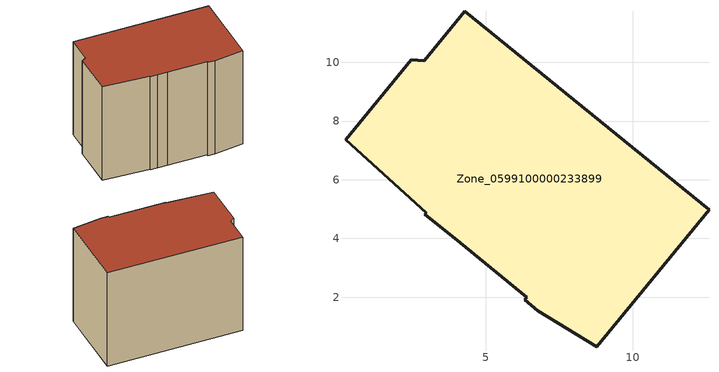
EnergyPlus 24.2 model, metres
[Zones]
Zone_0599100000233899
 floor ground (C_G): 3.94,4 3.36,4.47 2.92,4.83 2.96,4.88 0.22,7.36 2.46,10.09 2.91,10.06 4.28,11.74 12.6,4.98 8.78,0.31 6.76,1.54 6.33,1.92 6.39,1.99 z0
 wall outside (C_F): 8.78,0.31 12.6,4.98 4.28,11.74 2.91,10.06 2.46,10.09 0.22,7.36 2.96,4.88 2.92,4.83 3.36,4.47 3.94,4 6.39,1.99 6.33,1.92 6.76,1.54 8.78,0.31 z0:8.26
 roof outside (C_R): 3.36,4.47 3.94,4 6.39,1.99 6.33,1.92 6.76,1.54 8.78,0.31 12.6,4.98 4.28,11.74 2.91,10.06 2.46,10.09 0.22,7.36 2.96,4.88 2.92,4.83 z8.26
[BUILDING]
Pand.0599100000233899: North Axis=0; Terrain=City; Loads Convergence Tolerance Value=0.04; Temperature Convergence Tolerance Value=0.4; Solar Distribution=FullExterior; Maximum Number of Warmup Days=25; Minimum Number of Warmup Days=1
[Site:Location]
Rotterdam.The.Hague.AP_ZH_NLD Design_Conditions: Latitude=51.96; Longitude=4.45; Time Zone=1; Elevation=-4.5
[SITE:GROUNDTEMPERATURE:BUILDINGSURFACE]
18, 18, 18, 18, 18, 18, 18, 18, 18, 18, 18, 18
[MATERIAL] Thermal Absorptance=0.9; Solar Absorptance=0.7; Visible Absorptance=0.7
Name | Roughness | Thickness | Conductivity | Density | Specific Heat
G.TC.1946-1964 | MediumSmooth | 0.15 | 1 | 540 | 1210
F.TC.1946-1964 | Rough | 0.3 | 0.857143 | 1920 | 840
R.TC.1946-1964 | MediumRough | 0.2 | 0.235294 | 1500 | 1000
[CONSTRUCTION]
C_G: G.TC.1946-1964
C_F: F.TC.1946-1964
C_R: R.TC.1946-1964
[ZONE]
Zone_0599100000233899: Type=1; Multiplier=1; Ceiling Height=Autocalculate; Volume=Autocalculate; Floor Area=autocalculate; Part of Total Floor Area=Yes
[ZONEINFILTRATION:DESIGNFLOWRATE]
Infil_Zone_0599100000233899: Zone or ZoneList or Space or SpaceList=Zone_0599100000233899; Schedule=AlwaysOn; Design Flow Rate Calculation Method=Flow/Area; Flow Rate per Floor Area=0.003; Constant Term Coefficient=1; Temperature Term Coefficient=0; Velocity Term Coefficient=0; Velocity Squared Term Coefficient=0
[HVACTEMPLATE:ZONE:IDEALLOADSAIRSYSTEM]
Zone_0599100000233899: Maximum Heating Supply Air Temperature=50; Minimum Cooling Supply Air Temperature=13; Maximum Heating Supply Air Humidity Ratio=0.0156; Minimum Cooling Supply Air Humidity Ratio=0.0077; Heating Limit=NoLimit; Cooling Limit=NoLimit; Dehumidification Control Type=ConstantSensibleHeatRatio; Cooling Sensible Heat Ratio=0.7; Dehumidification Setpoint=60; Humidification Control Type=None; Humidification Setpoint=30; Outdoor Air Method=None; Outdoor Air Flow Rate per Person=0.00944; Outdoor Air Flow Rate per Zone Floor Area=0; Outdoor Air Flow Rate per Zone=0; Demand Controlled Ventilation Type=None; Outdoor Air Economizer Type=NoEconomizer; Heat Recovery Type=None; Sensible Heat Recovery Effectiveness=0.7; Latent Heat Recovery Effectiveness=0.65
[ZONECONTROL:THERMOSTAT]
ThermostatControl_Zone_0599100000233899: Zone or ZoneList=Zone_0599100000233899; Control Type Schedule=DualSetpointControlType; Control 1=Thermostat_Zone_0599100000233899; Temperature Difference Between Cutout And Setpoint=0
[THERMOSTATSETPOINT:DUALSETPOINT]
Thermostat_Zone_0599100000233899: Heating Setpoint Temperature Schedule=HeatingSetpoint_Zone_0599100000233899; Cooling Setpoint Temperature Schedule=CoolingSetpoint_Zone_0599100000233899
[SCHEDULE:COMPACT]
HeatingSetpoint_Zone_0599100000233899: Through: 12/31, For: AllDays, Until: 24:00, 21
CoolingSetpoint_Zone_0599100000233899: Through: 12/31, For: AllDays, Until: 24:00, 24
DualSetpointControlType: Through: 12/31, For: AllDays, Until: 24:00, 4
AlwaysOn: Through: 12/31, For: AllDays, Until: 24:00, 1
